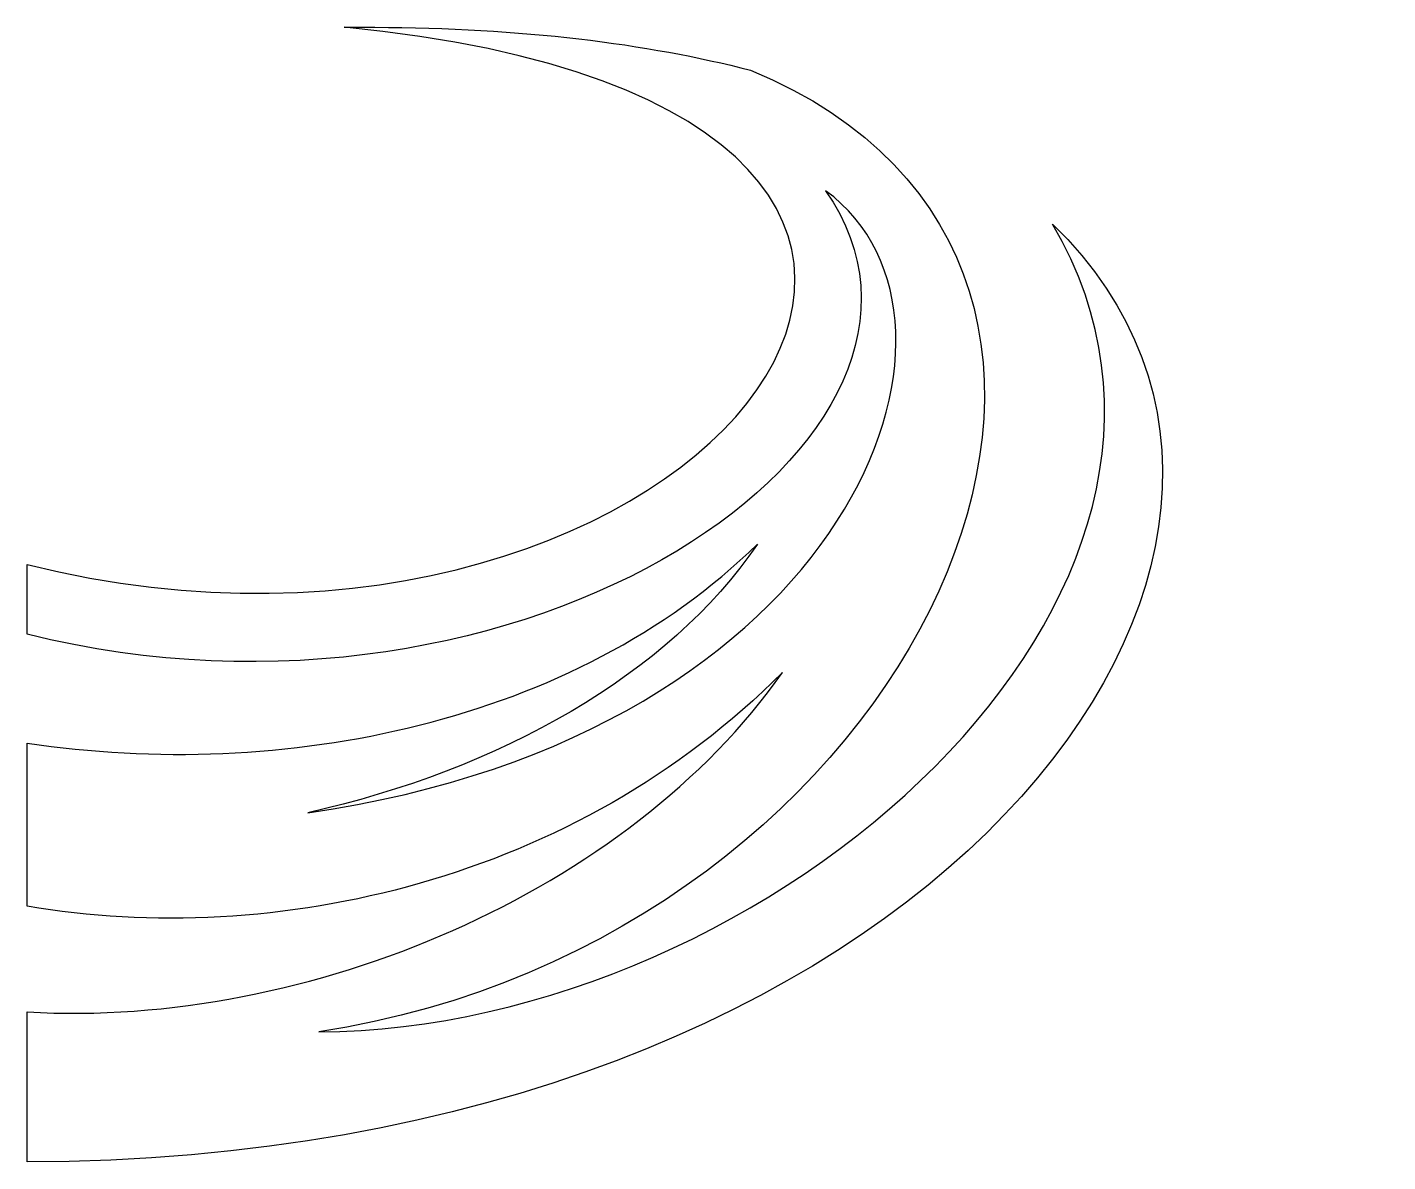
# Model space of a CAD drawing. Header units: centimetres. Extents: x -10 to 14.1, y -9.9 to 10.2.
import ezdxf

# ---------------------------------------------------------------- set-up
doc = ezdxf.new("R2010")
doc.units = ezdxf.units.CM
doc.header["$MEASUREMENT"] = 0
doc.layers.add('Layer 1', color=7, linetype='Continuous')

msp = doc.modelspace()

# ---------------------------------------------------------------- linework, layer by layer
at = {"layer": 'Layer 1'}
msp.add_open_spline([(-3.85112, 10.14916), (-4.02991, 10.15), (-4.21039, 10.1495), (-4.39289, 10.14781), (-4.39289, 10.14781), (10.65994, 8.70284), (1.91831, -2.35946), (-10.00207, 0.63155), (-10.00207, 0.63155), (-10.00207, 0.63155), (-10.00207, -0.60279), (-10.00207, -0.60279), (-10.00207, -0.60279), (-1.20098, -2.79671), (7.15608, 2.9004), (4.13369, 7.25378), (4.13369, 7.25378), (7.26475, 4.95563), (4.59446, -2.39286), (-5.03531, -3.76353), (-5.03531, -3.76353), (-1.65968, -3.01315), (1.36368, -1.31724), (2.92571, 0.99217), (2.92571, 0.99217), (2.92571, 0.99217), (2.92571, 0.9923), (2.92571, 0.9923), (2.92571, 0.9923), (-0.31182, -2.18168), (-5.5035, -3.21311), (-10.00341, -2.52932), (-10.00341, -2.52932), (-10.00341, -2.52932), (-10.00341, -4.15477), (-10.00341, -4.15477), (-10.00341, -4.15477), (-10.00341, -4.15477), (-10.00214, -4.1549), (-10.00214, -4.1549), (-10.00214, -4.1549), (-10.00214, -4.1549), (-10.00214, -5.41922), (-10.00214, -5.41922), (-10.00214, -5.41922), (-5.63337, -6.17614), (-0.28369, -4.96254), (3.36721, -1.27866), (3.36721, -1.27866), (0.65433, -5.156), (-5.02354, -7.58361), (-10.00214, -7.2935), (-10.00214, -7.2935), (-10.00214, -7.2935), (-10.00214, -9.94764), (-10.00214, -9.94764), (-10.00214, -9.94764), (6.00506, -9.94249), (14.08718, 0.90944), (8.15301, 6.66254), (8.15301, 6.66254), (11.98599, 0.09935), (3.09855, -7.62658), (-4.83978, -7.64328), (-4.83978, -7.64328), (5.77364, -6.04174), (11.26897, 5.89129), (2.80552, 9.38861), (2.80552, 9.38861), (0.96341, 9.86342), (-1.24699, 10.13751), (-3.85112, 10.14915), (-3.85112, 10.14915), (-3.85112, 10.14915), (-3.85112, 10.14916), (-3.85112, 10.14916)], degree=3, knots=[0, 0, 0, 0, 0.05, 0.05, 0.05, 0.05, 0.1, 0.1, 0.1, 0.1, 0.15, 0.15, 0.15, 0.15, 0.2, 0.2, 0.2, 0.2, 0.25, 0.25, 0.25, 0.25, 0.3, 0.3, 0.3, 0.3, 0.35, 0.35, 0.35, 0.35, 0.4, 0.4, 0.4, 0.4, 0.45, 0.45, 0.45, 0.45, 0.5, 0.5, 0.5, 0.5, 0.55, 0.55, 0.55, 0.55, 0.6, 0.6, 0.6, 0.6, 0.65, 0.65, 0.65, 0.65, 0.7, 0.7, 0.7, 0.7, 0.75, 0.75, 0.75, 0.75, 0.8, 0.8, 0.8, 0.8, 0.85, 0.85, 0.85, 0.85, 0.9, 0.9, 0.9, 0.9, 1, 1, 1, 1], dxfattribs=at)

doc.saveas('drawing.dxf')
